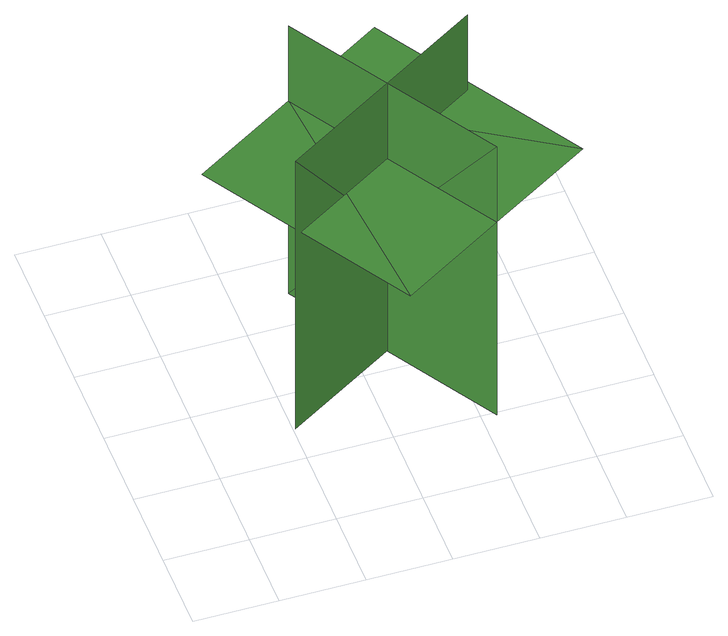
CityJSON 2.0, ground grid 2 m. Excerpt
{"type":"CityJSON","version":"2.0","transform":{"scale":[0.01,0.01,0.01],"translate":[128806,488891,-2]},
"CityObjects":{
"tree1":{"type":"SolitaryVegetationObject","geometry":[{"type":"MultiSurface","lod":"1","boundaries":[[[0,1,2]],[[0,2,3]],[[4,5,6]],[[4,6,7]],[[8,9,10]],[[8,10,11]],[[8,11,12]],[[8,12,13]]]}]}
},
"vertices":[
[707,601,93],[205,292,93],[205,292,914],[707,601,914],[326,694,93],[635,192,93],[635,192,914],[326,694,914],[326,694,684],[74,540,684],[383,37,684],[635,192,684],[886,346,684],[577,849,684]
]}
